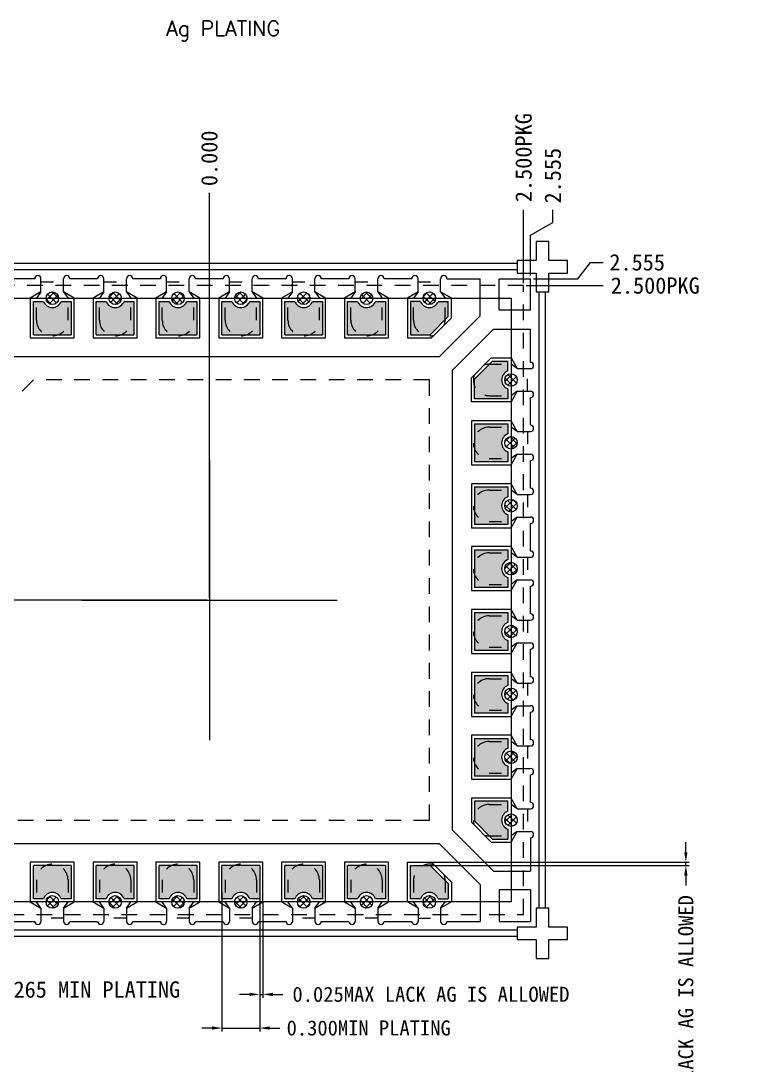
# Model space of a CAD drawing. Extents: x 17.2 to 26, y -9.2 to 3.4.
# Drawn here: x 20.21 to 25.98, y -4.89 to 3.41 of the extents above; entities that cross this region are included whole.
import ezdxf
from ezdxf.enums import TextEntityAlignment as Align

# ---------------------------------------------------------------- set-up
doc = ezdxf.new("R2010")
doc.units = 0
doc.header["$LTSCALE"] = 5
doc.header["$MEASUREMENT"] = 0
doc.header["$PDMODE"] = 3
for name, pattern in [('0', [0]), ('CENTER', [2, 1.25, -0.25, 0.25, -0.25]), ('HIDDEN', [0.375, 0.25, -0.125])]:
    doc.linetypes.add(name, pattern=pattern)
doc.layers.get('Defpoints').update_dxf_attribs({"linetype": 'CONTINUOUS'})
for name, color, linetype in [('1', 7, 'CONTINUOUS'), ('1D', 4, 'CONTINUOUS'), ('2D', 4, 'CONTINUOUS'), ('PKG', 2, 'CONTINUOUS'), ('PLATING', 3, 'CONTINUOUS'), ('标注', 4, '0')]:
    doc.layers.add(name, color=color, linetype=linetype)
doc.layers.add('center', color=1, linetype='CONTINUOUS', lineweight=18)
doc.layers.add('ETCH', color=4, linetype='CONTINUOUS', lineweight=15)
doc.styles.add('SIMPLEX', font='SIMPLEX')
doc.styles.get("Standard").update_dxf_attribs({"font": 'romans.shx', "bigfont": 'bigfont.shx'})
doc.styles.add('宋体', font='SimSun.ttf')
doc.dimstyles.new('Standard$0', dxfattribs={"dimtxt": 0.08, "dimasz": 0.08, "dimexe": 0.0266, "dimexo": 0.0266, "dimgap": 0.0266, "dimtad": 0, "dimdec": 3, "dimzin": 1, "dimdsep": 46, "dimtxsty": 'STANDARD', "dimcen": 0, "dimclrd": 256, "dimclre": 256, "dimclrt": 256, "dimadec": 0, "dimazin": 1, "dimtm": 1.25, "dimtfac": 1, "dimtdec": 3, "dimtmove": 0, "dimatfit": 0, "dimfxl": 1, "dimtolj": 1, "dimtzin": 0, "dimlwd": -1, "dimlwe": -1, "dimarcsym": 0})
doc.dimstyles.new('tapp', dxfattribs={"dimtxt": 1.15, "dimasz": 1.75, "dimexe": 0.5, "dimexo": 0.5, "dimgap": 0.2, "dimtad": 0, "dimdec": 3, "dimzin": 0, "dimdsep": 46, "dimtxsty": 'SIMPLEX', "dimcen": 0, "dimdle": 3.5, "dimclrd": 256, "dimclre": 256, "dimclrt": 256, "dimazin": 0, "dimtfac": 0.6, "dimtdec": 3, "dimtofl": 0, "dimtmove": 0, "dimatfit": 3, "dimfxl": 1, "dimtolj": 1, "dimtzin": 0, "dimarcsym": 0})
doc.dimstyles.new('副本Standard', dxfattribs={"dimtxt": 0.05, "dimasz": 0.05, "dimexe": 0.07, "dimexo": 0.07, "dimgap": 0.07, "dimtad": 1, "dimzin": 1, "dimdsep": 46, "dimtxsty": 'SIMPLEX', "dimcen": 0.1, "dimclrd": 256, "dimclre": 256, "dimclrt": 256, "dimadec": 0, "dimazin": 0, "dimtfac": 1, "dimtmove": 0, "dimatfit": 0, "dimfxl": 1, "dimlwd": -1, "dimlwe": -1, "dimarcsym": 0})

# ---------------------------------------------------------------- blocks, each defined once
blk = doc.blocks.new('*D0')
at = {"layer": 'Defpoints', "color": 0, "transparency": 16777216}
for p in [(-6600.2901, -1050.9479), (-6600.2901, -1054.1868), (-6600.2901, -1054.1868)]:
    blk.add_point(p, dxfattribs=at)
at = {"layer": '标注', "linetype": 'Continuous', "lineweight": 5, "transparency": 16777216}
blk.add_line((-6600.2901, -1054.1668), (-6600.2901, -1050.9479), dxfattribs=at)
at = {"layer": '标注', "lineweight": 5, "transparency": 16777216, "insert": (-6600.2901, -1050.6746), "char_height": 0.13, "attachment_point": 5, "rotation": 90, "style": '宋体'}
blk.add_mtext('\\A1;0.000', dxfattribs=at)
blk = doc.blocks.new('*D1')
at = {"layer": 'Defpoints', "color": 0, "transparency": 16777216}
for p in [(-6603.6942, -1054.1868), (-6600.2901, -1054.1868), (-6600.2901, -1054.1868)]:
    blk.add_point(p, dxfattribs=at)
at = {"layer": '标注', "linetype": 'Continuous', "lineweight": 5, "transparency": 16777216}
blk.add_line((-6600.3101, -1054.1868), (-6603.6942, -1054.1868), dxfattribs=at)
at = {"layer": '标注', "lineweight": 5, "transparency": 16777216, "insert": (-6603.9676, -1054.1868), "char_height": 0.13, "attachment_point": 5, "style": '宋体'}
blk.add_mtext('\\A1;0.000 ', dxfattribs=at)
blk = doc.blocks.new('*D2')
at = {"layer": 'Defpoints', "color": 0, "transparency": 16777216}
for p in [(-6597.7901, -1051.0847), (-6597.7901, -1051.6868), (-6600.2901, -1054.1868)]:
    blk.add_point(p, dxfattribs=at)
at = {"layer": '标注', "linetype": 'Continuous', "lineweight": 5, "transparency": 16777216}
blk.add_line((-6597.7901, -1051.6668), (-6597.7901, -1051.0847), dxfattribs=at)
at = {"layer": '标注', "lineweight": 5, "transparency": 16777216, "insert": (-6597.7901, -1050.6694), "char_height": 0.13, "attachment_point": 5, "rotation": 90, "style": '宋体'}
blk.add_mtext('\\A1;2.500PKG', dxfattribs=at)
blk = doc.blocks.new('*D3')
at = {"layer": 'Defpoints', "color": 0, "transparency": 16777216}
for p in [(-6597.7901, -1051.6868), (-6597.1578, -1051.6868), (-6600.2901, -1054.1868)]:
    blk.add_point(p, dxfattribs=at)
at = {"layer": '标注', "linetype": 'Continuous', "lineweight": 5, "transparency": 16777216}
blk.add_line((-6597.7701, -1051.6868), (-6597.1578, -1051.6868), dxfattribs=at)
at = {"layer": '标注', "lineweight": 5, "transparency": 16777216, "insert": (-6596.7425, -1051.6868), "char_height": 0.13, "attachment_point": 5, "style": '宋体'}
blk.add_mtext('\\A1;2.500PKG', dxfattribs=at)
blk = doc.blocks.new('*D4')
at = {"layer": 'Defpoints', "color": 0, "transparency": 16777216}
for p in [(-6597.5573, -1051.0843), (-6597.7351, -1051.6318), (-6600.2901, -1054.1868)]:
    blk.add_point(p, dxfattribs=at)
at = {"layer": '标注', "lineweight": 5, "transparency": 16777216}
for p, q in [((-6597.5573, -1051.1843), (-6597.5573, -1051.0843)), ((-6597.7351, -1051.2843), (-6597.5573, -1051.1843)), ((-6597.7351, -1051.6068), (-6597.7351, -1051.2843))]:
    blk.add_line(p, q, dxfattribs=at)
at = {"layer": '标注', "lineweight": 5, "transparency": 16777216, "insert": (-6597.5573, -1050.8125), "char_height": 0.13, "attachment_point": 5, "rotation": 90, "style": '宋体'}
blk.add_mtext('2.555', dxfattribs=at)
blk = doc.blocks.new('*D5')
at = {"layer": 'Defpoints', "color": 0, "transparency": 16777216}
for p in [(-6597.1584, -1051.5024), (-6597.7351, -1051.6318), (-6600.2901, -1054.1868)]:
    blk.add_point(p, dxfattribs=at)
at = {"layer": '标注', "lineweight": 5, "transparency": 16777216}
for p, q in [((-6597.3584, -1051.6318), (-6597.2584, -1051.5024)), ((-6597.2584, -1051.5024), (-6597.1584, -1051.5024)), ((-6597.7101, -1051.6318), (-6597.3584, -1051.6318))]:
    blk.add_line(p, q, dxfattribs=at)
at = {"layer": '标注', "lineweight": 5, "transparency": 16777216, "insert": (-6596.8865, -1051.5024), "char_height": 0.13, "attachment_point": 5, "style": '宋体'}
blk.add_mtext('2.555', dxfattribs=at)
blk = doc.blocks.new('*D6')
at = {"layer": 'Defpoints', "color": 0, "transparency": 16777216}
for p in [(-6602.4001, -1055.8878), (-6602.6651, -1056.0868), (-6602.4001, -1057.2843)]:
    blk.add_point(p, dxfattribs=at)
at = {"layer": '标注', "lineweight": 5, "transparency": 16777216}
for p, q in [((-6602.4001, -1055.9128), (-6602.4001, -1057.3543)), ((-6602.6651, -1056.1118), (-6602.6651, -1057.3543)), ((-6602.7151, -1057.2843), (-6602.7651, -1057.2843)), ((-6602.6651, -1057.2843), (-6602.4001, -1057.2843)), ((-6602.3501, -1057.2843), (-6602.1078, -1057.2843))]:
    blk.add_line(p, q, dxfattribs=at)
at = {"layer": '标注', "transparency": 16777216}
for points in [[(-6602.7151, -1057.2926), (-6602.7151, -1057.276), (-6602.6651, -1057.2843)], [(-6602.3501, -1057.276), (-6602.3501, -1057.2926), (-6602.4001, -1057.2843)]]:
    blk.add_solid(points, dxfattribs=at)
at = {"layer": '标注', "color": 1, "lineweight": 5, "transparency": 16777216, "insert": (-6601.2738, -1057.2843), "char_height": 0.13, "attachment_point": 5, "style": '宋体'}
blk.add_mtext('0.265 MIN PLATING', dxfattribs=at)
blk = doc.blocks.new('*D8')
at = {"layer": 'Defpoints', "color": 0, "transparency": 16777216}
for p in [(-6602.6151, -1050.9479), (-6602.6901, -1051.7868), (-6600.2901, -1054.1868)]:
    blk.add_point(p, dxfattribs=at)
at = {"layer": '标注', "linetype": 'Continuous', "lineweight": 5, "transparency": 16777216}
for p, q in [((-6602.6151, -1051.1479), (-6602.6151, -1050.9479)), ((-6602.6901, -1051.3479), (-6602.6151, -1051.1479)), ((-6602.6901, -1051.7668), (-6602.6901, -1051.3479))]:
    blk.add_line(p, q, dxfattribs=at)
at = {"layer": '标注', "lineweight": 5, "transparency": 16777216, "insert": (-6602.6151, -1050.3452), "char_height": 0.13, "attachment_point": 5, "rotation": 90, "style": '宋体'}
blk.add_mtext('\\A1;2.400%%p0.025\\PPLATING LINE', dxfattribs=at)
blk = doc.blocks.new('*D9')
at = {"layer": 'Defpoints', "color": 0, "transparency": 16777216}
for p in [(-6602.6901, -1051.7868), (-6603.6955, -1051.8618), (-6600.2901, -1054.1868)]:
    blk.add_point(p, dxfattribs=at)
at = {"layer": '标注', "linetype": 'Continuous', "lineweight": 5, "transparency": 16777216}
for p, q in [((-6603.2955, -1051.7868), (-6603.4955, -1051.8618)), ((-6602.7101, -1051.7868), (-6603.2955, -1051.7868)), ((-6603.4955, -1051.8618), (-6603.6955, -1051.8618))]:
    blk.add_line(p, q, dxfattribs=at)
at = {"layer": '标注', "lineweight": 5, "transparency": 16777216, "insert": (-6604.2982, -1051.8618), "char_height": 0.13, "attachment_point": 5, "style": '宋体'}
blk.add_mtext('\\A1;2.400%%p0.025\\P\\fSimSun|b0|i0|c134|p2;PLATING LINE', dxfattribs=at)
blk = doc.blocks.new('*U11')
at = {"layer": '1', "lineweight": 5}
for p, q in [((-0.09, -0.1175), (-0.09, -0.2225)), ((0.09, -0.1175), (0.09, -0.2225))]:
    blk.add_line(p, q, dxfattribs=at)
for points in [[(0.175, -0.0675), (0.175, 0.2475), (-0.175, 0.2475), (-0.175, -0.0675)], [(-0.175, -0.0675), (-0.09, -0.1175)], [(0.09, -0.1175), (0.175, -0.0675)]]:
    blk.add_lwpolyline(points, dxfattribs=at)
blk.add_circle((0, -0.0675), 0.05, dxfattribs=at)
for centre in [(-0.115, -0.2225), (0.115, -0.2225)]:
    blk.add_arc(centre, 0.025, 180, 0, dxfattribs=at)
at = {"layer": '1D', "linetype": 'HIDDEN', "lineweight": 5, "ltscale": 0.02}
for p, q in [((-0.125, 0.1075), (-0.125, -0.0675)), ((0.125, 0.1075), (0.125, -0.0675)), ((-0.09, -0.1175), (-0.125, -0.0675)), ((0.09, -0.1175), (0.125, -0.0675)), ((0.09, -0.1975), (-0.09, -0.1975))]:
    blk.add_line(p, q, dxfattribs=at)
blk.add_arc((0, 0.1075), 0.125, 0, 180, dxfattribs=at)
blk = doc.blocks.new('*U10')
at = {"layer": 'ETCH', "color": 0, "linetype": 'ByBlock', "lineweight": -2}
for p in [(0, 0), (0.5, 0), (1, 0), (1.5, 0), (2, 0), (2.5, 0)]:
    blk.add_blockref('*U11', p, dxfattribs=at)
blk = doc.blocks.new('*U13')
at = {"layer": '1', "lineweight": 5}
blk.add_line((-0.11, 0), (0.11, 0), dxfattribs=at)
blk = doc.blocks.new('*U12')
at = {"layer": 'ETCH', "color": 0, "linetype": 'ByBlock', "lineweight": -2}
for p in [(0, 0), (0.5, 0), (1, 0), (1.5, 0), (2, 0), (2.5, 0), (3, 0)]:
    blk.add_blockref('*U13', p, dxfattribs=at)
blk = doc.blocks.new('*U19')
at = {"layer": '1', "lineweight": 5}
for p, q in [((-0.09, -0.1175), (-0.09, -0.2225)), ((0.09, -0.1175), (0.09, -0.2225))]:
    blk.add_line(p, q, dxfattribs=at)
for points in [[(0.175, -0.0675), (0.175, 0.2475), (-0.175, 0.2475), (-0.175, -0.0675)], [(-0.175, -0.0675), (-0.09, -0.1175)], [(0.09, -0.1175), (0.175, -0.0675)]]:
    blk.add_lwpolyline(points, dxfattribs=at)
blk.add_circle((0, -0.0675), 0.05, dxfattribs=at)
for centre in [(-0.115, -0.2225), (0.115, -0.2225)]:
    blk.add_arc(centre, 0.025, 180, 0, dxfattribs=at)
at = {"layer": '1D', "linetype": 'HIDDEN', "lineweight": 5, "ltscale": 0.02}
for p, q in [((-0.125, 0.1075), (-0.125, -0.0675)), ((0.125, 0.1075), (0.125, -0.0675)), ((-0.09, -0.1175), (-0.125, -0.0675)), ((0.09, -0.1175), (0.125, -0.0675)), ((0.09, -0.1975), (-0.09, -0.1975))]:
    blk.add_line(p, q, dxfattribs=at)
blk.add_arc((0, 0.1075), 0.125, 0, 180, dxfattribs=at)
blk = doc.blocks.new('*U18')
at = {"layer": 'ETCH', "color": 0, "linetype": 'ByBlock', "lineweight": -2}
for p in [(0, 0), (0.5, 0), (1, 0), (1.5, 0), (2, 0), (2.5, 0)]:
    blk.add_blockref('*U19', p, dxfattribs=at)
blk = doc.blocks.new('*U17')
at = {"layer": '1', "lineweight": 5}
blk.add_line((-0.11, 0), (0.11, 0), dxfattribs=at)
blk = doc.blocks.new('*U16')
at = {"layer": 'ETCH', "color": 0, "linetype": 'ByBlock', "lineweight": -2}
for p in [(0, 0), (0.5, 0), (1, 0), (1.5, 0), (2, 0), (2.5, 0), (3, 0)]:
    blk.add_blockref('*U17', p, dxfattribs=at)
blk = doc.blocks.new('*U21')
at = {"layer": '1', "lineweight": 5}
blk.add_line((-0.11, 0), (0.11, 0), dxfattribs=at)
blk = doc.blocks.new('*U20')
at = {"layer": 'ETCH', "color": 0, "linetype": 'ByBlock', "lineweight": -2}
for p in [(0, 0), (0.5, 0), (1, 0), (1.5, 0), (2, 0), (2.5, 0), (3, 0)]:
    blk.add_blockref('*U21', p, dxfattribs=at)
blk = doc.blocks.new('*U26')
at = {"layer": 'PLATING', "color": 3, "linetype": 'Continuous', "lineweight": 5}
for p, q in [((-0.15, -0.1325, 0.0145), (-0.15, 0.1325, 0.0145)), ((-0.15, 0.1325, 0.0145), (-0.0707, 0.1325, 0.0145)), ((0.0707, 0.1325, 0.0145), (0.15, 0.1325, 0.0145)), ((0.15, 0.1325, 0.0145), (0.15, -0.1325, 0.0145)), ((-0.15, -0.1325, -0.0145), (0.15, -0.1325, -0.0145))]:
    blk.add_line(p, q, dxfattribs=at)
blk.add_arc((0, 0.1575, 0.0145), 0.075, 199.47122, 340.52878, dxfattribs=at)
blk = doc.blocks.new('*U25')
at = {"layer": 'ETCH', "color": 0, "linetype": 'ByBlock', "lineweight": -2}
for p in [(0, 0), (0.5, 0), (1, 0), (1.5, 0), (2, 0), (2.5, 0)]:
    blk.add_blockref('*U26', p, dxfattribs=at)
blk = doc.blocks.new('*U24')
at = {"layer": 'PLATING', "lineweight": 5}
h = blk.add_hatch(dxfattribs=at)
h.set_pattern_fill('CROSS', color=256, scale=0.1, angle=180)
h.set_pattern_definition([(180, (-21.713497, -1.050447), (-0.025, -0.025), [0.0125, -0.0375]), (270, (-21.719747, -1.044197), (0.025, -0.025), [0.0125, -0.0375])])
h.paths.add_polyline_path([(1.6, 0.1325), (1.6, -0.1325), (1.7564, -0.1325), (1.9, 0.0111), (1.9, 0.1325), (1.8207, 0.1325, -0.707107), (1.6793, 0.1325)])
h.paths.add_polyline_path([(0.1, -0.1325), (0.1, 0.1325), (0.1793, 0.1325, 0.707107), (0.3207, 0.1325), (0.4, 0.1325), (0.4, -0.1325)])
h.paths.add_polyline_path([(-1.4, -0.1325), (-1.4, 0.1325), (-1.3207, 0.1325, 0.707107), (-1.1793, 0.1325), (-1.1, 0.1325), (-1.1, -0.1325)])
h.paths.add_polyline_path([(1.1, -0.1325), (1.1, 0.1325), (1.1793, 0.1325, 0.707107), (1.3207, 0.1325), (1.4, 0.1325), (1.4, -0.1325)])
h.paths.add_polyline_path([(-0.4, 0.1325), (-0.4, -0.1325), (-0.1, -0.1325), (-0.1, 0.1325), (-0.1793, 0.1325, -0.707107), (-0.3207, 0.1325)])
h.paths.add_polyline_path([(-0.9, -0.1325), (-0.9, 0.1325), (-0.8207, 0.1325, 0.707107), (-0.6793, 0.1325), (-0.6, 0.1325), (-0.6, -0.1325)])
h.paths.add_polyline_path([(-1.9, 0.1325), (-1.9, 0.0111), (-1.7564, -0.1325), (-1.6, -0.1325), (-1.6, 0.1325), (-1.6793, 0.1325, -0.707107), (-1.8207, 0.1325)])
h.paths.add_polyline_path([(0.6, -0.1325), (0.6, 0.1325), (0.6793, 0.1325, 0.707107), (0.8207, 0.1325), (0.9, 0.1325), (0.9, -0.1325)])
at = {"layer": 'PLATING', "color": 3, "linetype": 'Continuous', "lineweight": 5}
for p, q in [((-1.8207, 0.1325), (-1.9, 0.1325)), ((-1.6793, 0.1325), (-1.6, 0.1325)), ((-1.6, 0.1325), (-1.6, -0.1325)), ((1.6793, 0.1325), (1.6, 0.1325)), ((1.6, 0.1325), (1.6, -0.1325)), ((1.8207, 0.1325), (1.9, 0.1325)), ((-1.7564, -0.1325), (-1.9, 0.0111)), ((1.7564, -0.1325), (1.9, 0.0111)), ((-1.6, -0.1325, -0.0291), (-1.7564, -0.1325, -0.0291)), ((1.6, -0.1325, -0.0291), (1.7564, -0.1325, -0.0291))]:
    blk.add_line(p, q, dxfattribs=at)
for points in [[(-1.9, 0.0111), (-1.9, 0.1325)], [(1.9, 0.0111), (1.9, 0.1325)]]:
    blk.add_lwpolyline(points, dxfattribs=at)
for centre in [(-1.75, 0.1575), (1.75, 0.1575)]:
    blk.add_arc(centre, 0.075, 199.47122, 340.52878, dxfattribs=at)
at = {"layer": 'ETCH'}
blk.add_blockref('*U25', (-1.25, 0, -0.0145), dxfattribs=at)
blk = doc.blocks.new('*U27')
at = {"layer": 'ETCH', "color": 0, "linetype": 'ByBlock', "lineweight": -2}
blk.add_blockref('*U24', (-6600.2901, -1051.9443, -0.0291), dxfattribs=at)
for p, rotation in [((-6602.5326, -1054.1868, -0.0291), 90), ((-6598.0476, -1054.1868, -0.0291), 270), ((-6600.2901, -1056.4293, -0.0291), 180)]:
    blk.add_blockref('*U24', p, dxfattribs=dict(at, rotation=rotation))
blk = doc.blocks.new('*D28')
at = {"layer": 'Defpoints', "color": 0, "transparency": 16777216}
for p in [(-6600.1901, -1056.4815), (-6599.8901, -1056.4815), (-6599.8901, -1057.5898)]:
    blk.add_point(p, dxfattribs=at)
at = {"layer": 'ETCH', "linetype": 'Continuous', "transparency": 16777216}
for p, q in [((-6600.1901, -1056.5081), (-6600.1901, -1057.6164)), ((-6599.8901, -1056.5081), (-6599.8901, -1057.6164)), ((-6600.2701, -1057.5898), (-6600.3501, -1057.5898)), ((-6600.1901, -1057.5898), (-6599.8901, -1057.5898)), ((-6599.8101, -1057.5898), (-6599.7301, -1057.5898))]:
    blk.add_line(p, q, dxfattribs=at)
at = {"layer": 'ETCH', "transparency": 16777216}
for points in [[(-6600.2701, -1057.6031), (-6600.2701, -1057.5764), (-6600.1901, -1057.5898)], [(-6599.8101, -1057.5764), (-6599.8101, -1057.6031), (-6599.8901, -1057.5898)]]:
    blk.add_solid(points, dxfattribs=at)
at = {"layer": 'ETCH', "transparency": 16777216, "insert": (-6599.0227, -1057.5898), "char_height": 0.12, "attachment_point": 5, "style": '宋体'}
blk.add_mtext('\\A1;0.300\\C1;MIN PLATING', dxfattribs=at)
blk = doc.blocks.new('*D30')
at = {"layer": 'Defpoints', "color": 0, "transparency": 16777216}
for p in [(-6599.8901, -1056.5691), (-6599.8651, -1056.5587), (-6599.8651, -1057.3222)]:
    blk.add_point(p, dxfattribs=at)
at = {"layer": 'ETCH', "linetype": 'Continuous', "transparency": 16777216}
for p, q in [((-6599.8651, -1056.5853), (-6599.8651, -1057.3488)), ((-6599.8901, -1056.5957), (-6599.8901, -1057.3488)), ((-6599.9701, -1057.3222), (-6600.0501, -1057.3222)), ((-6599.8901, -1057.3222), (-6599.8651, -1057.3222)), ((-6599.7851, -1057.3222), (-6599.7051, -1057.3222))]:
    blk.add_line(p, q, dxfattribs=at)
at = {"layer": 'ETCH', "transparency": 16777216}
for points in [[(-6599.9701, -1057.3356), (-6599.9701, -1057.3089), (-6599.8901, -1057.3222)], [(-6599.7851, -1057.3089), (-6599.7851, -1057.3356), (-6599.8651, -1057.3222)]]:
    blk.add_solid(points, dxfattribs=at)
at = {"layer": 'ETCH', "transparency": 16777216, "insert": (-6598.5271, -1057.3222), "char_height": 0.12, "attachment_point": 5, "style": '宋体'}
blk.add_mtext('\\A1;0.025{\\fSimSun|b0|i0|c0|p2;\\C4;MAX LACK AG IS ALLOWED}', dxfattribs=at)
blk = doc.blocks.new('*D31')
at = {"layer": 'Defpoints', "color": 0, "transparency": 16777216}
for p in [(-6598.6365, -1056.2968), (-6598.6192, -1056.2718), (-6596.4991, -1056.2718)]:
    blk.add_point(p, dxfattribs=at)
at = {"layer": 'ETCH', "linetype": 'Continuous', "transparency": 16777216}
for p, q in [((-6596.4991, -1056.1918), (-6596.4991, -1056.1118)), ((-6598.6099, -1056.2968), (-6596.4725, -1056.2968)), ((-6598.5926, -1056.2718), (-6596.4725, -1056.2718)), ((-6596.4991, -1056.2968), (-6596.4991, -1056.2718)), ((-6596.4991, -1056.3768), (-6596.4991, -1056.4568))]:
    blk.add_line(p, q, dxfattribs=at)
at = {"layer": 'ETCH', "transparency": 16777216}
for points in [[(-6596.5125, -1056.1918), (-6596.4858, -1056.1918), (-6596.4991, -1056.2718)], [(-6596.4858, -1056.3768), (-6596.5125, -1056.3768), (-6596.4991, -1056.2968)]]:
    blk.add_solid(points, dxfattribs=at)
at = {"layer": 'ETCH', "transparency": 16777216, "insert": (-6596.4991, -1057.6348), "char_height": 0.12, "attachment_point": 5, "rotation": 90, "style": '宋体'}
blk.add_mtext('\\A1;0.025{\\fSimSun|b0|i0|c0|p2;\\C4;MAX LACK AG IS ALLOWED}', dxfattribs=at)

msp = doc.modelspace()

# ---------------------------------------------------------------- hatches: boundary and pattern name
at = {"layer": 'ETCH', "lineweight": 5}
h = msp.add_hatch(dxfattribs=at)
h.set_pattern_fill('ANSI37', color=6, scale=0.3, style=0)
h.set_pattern_definition([(45, (6753.966897, 943.061972), (-0.0265165043, 0.0265165043), []), (135, (6753.966897, 943.061972), (-0.0265165043, -0.0265165043), [])])
h.paths.add_polyline_path([(23.5135, 1.2079, 1), (23.4135, 1.2079, 1)])
h.paths.add_polyline_path([(22.5135, 1.2079, 1), (22.4135, 1.2079, 1)])
h.paths.add_polyline_path([(21.5135, 1.2079, 1), (21.4135, 1.2079, 1)])
h.paths.add_polyline_path([(20.5135, 1.2079, 1), (20.4135, 1.2079, 1)])
h.paths.add_polyline_path([(19.3635, 0.5579, 1), (19.2635, 0.5579, 1)])
h.paths.add_polyline_path([(19.3635, 0.0579, 1), (19.2635, 0.0579, 1)])
h.paths.add_polyline_path([(19.3635, -0.9421, 1), (19.2635, -0.9421, 1)])
h.paths.add_polyline_path([(19.3635, -1.4421, 1), (19.2635, -1.4421, 1)])
h.paths.add_polyline_path([(20.5135, -3.5921, 1), (20.4135, -3.5921, 1)])
h.paths.add_polyline_path([(22.0135, 1.2079, 1), (21.9135, 1.2079, 1)])
h.paths.add_polyline_path([(21.5135, -3.5921, 1), (21.4135, -3.5921, 1)])
h.paths.add_polyline_path([(21.0135, 1.2079, 1), (20.9135, 1.2079, 1)])
h.paths.add_polyline_path([(24.1635, -2.4421, 1), (24.0635, -2.4421, 1)])
h.paths.add_polyline_path([(23.0135, 1.2079, 1), (22.9135, 1.2079, 1)])
h.paths.add_polyline_path([(20.0135, 1.2079, 1), (19.9135, 1.2079, 1)])
h.paths.add_polyline_path([(22.5135, -3.5921, 1), (22.4135, -3.5921, 1)])
h.paths.add_polyline_path([(23.5135, -3.5921, 1), (23.4135, -3.5921, 1)])
h.paths.add_polyline_path([(19.3635, -1.9421, 1), (19.2635, -1.9421, 1)])
h.paths.add_polyline_path([(19.3635, -2.9421, 1), (19.2635, -2.9421, 1)])
h.paths.add_polyline_path([(19.3635, -0.4421, 1), (19.2635, -0.4421, 1)])
h.paths.add_polyline_path([(19.3635, -2.4421, 1), (19.2635, -2.4421, 1)])
h.paths.add_polyline_path([(22.0135, -3.5921, 1), (21.9135, -3.5921, 1)])
h.paths.add_polyline_path([(23.0135, -3.5921, 1), (22.9135, -3.5921, 1)])
h.paths.add_polyline_path([(20.0135, -3.5921, 1), (19.9135, -3.5921, 1)])
h.paths.add_polyline_path([(21.0135, -3.5921, 1), (20.9135, -3.5921, 1)])
h.paths.add_polyline_path([(24.1635, -0.4421, 1), (24.0635, -0.4421, 1)])
h.paths.add_polyline_path([(24.1635, -2.9421, 1), (24.0635, -2.9421, 1)])
h.paths.add_polyline_path([(24.1635, -1.9421, 1), (24.0635, -1.9421, 1)])
h.paths.add_polyline_path([(24.1635, -0.9421, 1), (24.0635, -0.9421, 1)])
h.paths.add_polyline_path([(24.1635, -1.4421, 1), (24.0635, -1.4421, 1)])
h.paths.add_polyline_path([(24.1635, 0.0579, 1), (24.0635, 0.0579, 1)])
h.paths.add_polyline_path([(24.1635, 0.5579, 1), (24.0635, 0.5579, 1)])

# ---------------------------------------------------------------- linework, layer by layer
at = {"layer": '1', "lineweight": 5}
for p, q in [((20.3735, 1.2579, -0.0582), (20.3735, 1.3629, -0.0582)), ((20.5535, 1.2579, -0.0582), (20.5535, 1.3629, -0.0582)), ((20.8735, 1.2579, -0.0582), (20.8735, 1.3629, -0.0582)), ((21.0535, 1.2579, -0.0582), (21.0535, 1.3629, -0.0582)), ((21.3735, 1.2579, -0.0582), (21.3735, 1.3629, -0.0582)), ((21.5535, 1.2579, -0.0582), (21.5535, 1.3629, -0.0582)), ((21.8735, 1.2579, -0.0582), (21.8735, 1.3629, -0.0582)), ((22.0535, 1.2579, -0.0582), (22.0535, 1.3629, -0.0582)), ((22.3735, 1.2579, -0.0582), (22.3735, 1.3629, -0.0582)), ((22.5535, 1.2579, -0.0582), (22.5535, 1.3629, -0.0582)), ((22.8735, 1.2579, -0.0582), (22.8735, 1.3629, -0.0582)), ((23.0535, 1.2579, -0.0582), (23.0535, 1.3629, -0.0582)), ((23.3735, 1.2579, -0.0582), (23.3735, 1.3629, -0.0582)), ((23.5535, 1.2579, -0.0582), (23.5535, 1.3629, -0.0582)), ((23.6035, 1.3629, -0.0582), (23.8685, 1.3629, -0.0582)), ((23.8685, 1.069, -0.0582), (23.8685, 1.3629, -0.0582)), ((24.0185, 1.3629, -0.0582), (24.2685, 1.3629, -0.0582)), ((24.2685, 1.1129, -0.0582), (24.2685, 1.3629, -0.0582)), ((20.2885, 1.2079, -0.0582), (20.2885, 0.8929, -0.0582)), ((20.6385, 0.8929, -0.0582), (20.6385, 1.2079, -0.0582)), ((23.5424, 0.7429, -0.0582), (23.8685, 1.069, -0.0582)), ((23.6485, 0.6369, -0.0582), (23.9746, 0.9629, -0.0582)), ((23.9746, 0.9629, -0.0582), (24.2685, 0.9629, -0.0582)), ((24.2685, 0.6979, -0.0582), (24.2685, 0.9629, -0.0582)), ((20.2885, 0.8929, -0.0582), (20.6385, 0.8929, -0.0582)), ((24.1635, 0.6479, -0.0582), (24.2685, 0.6479, -0.0582)), ((24.1635, 0.4679, -0.0582), (24.2685, 0.4679, -0.0582)), ((24.1635, -2.8521, -0.0582), (24.2685, -2.8521, -0.0582)), ((23.9746, -3.3471, -0.0582), (23.6485, -3.021, -0.0582)), ((24.1635, -3.0321, -0.0582), (24.2685, -3.0321, -0.0582)), ((23.5424, -3.1271, -0.0582), (23.8685, -3.4531, -0.0582)), ((24.2685, -3.0821, -0.0582), (24.2685, -3.3471, -0.0582)), ((23.9746, -3.3471, -0.0582), (24.2685, -3.3471, -0.0582)), ((23.8685, -3.4531, -0.0582), (23.8685, -3.7471, -0.0582)), ((24.2685, -3.4971, -0.0582), (24.2685, -3.7471, -0.0582)), ((23.3735, -3.6421, -0.0582), (23.3735, -3.7471, -0.0582)), ((23.5535, -3.6421, -0.0582), (23.5535, -3.7471, -0.0582)), ((23.6035, -3.7471, -0.0582), (23.8685, -3.7471, -0.0582)), ((24.0185, -3.7471, -0.0582), (24.2685, -3.7471, -0.0582))]:
    msp.add_line(p, q, dxfattribs=at)
at = {"layer": '1', "color": 7, "lineweight": 5}
for p, q in [((23.5424, 0.7429, -0.0582), (19.8846, 0.7429, -0.0582)), ((23.6485, -3.021, -0.0582), (23.6485, 0.6369, -0.0582)), ((19.8846, -3.1271, -0.0582), (23.5424, -3.1271, -0.0582))]:
    msp.add_line(p, q, dxfattribs=at)
at = {"layer": '1', "lineweight": 5, "elevation": -0.0582}
for points in [[(24.2685, 1.1129), (24.0185, 1.1129), (24.0185, 1.3629)], [(20.3735, 1.2579), (20.2885, 1.2079)], [(20.6385, 1.2079), (20.5535, 1.2579)], [(20.8735, 1.2579), (20.7885, 1.2079)], [(21.1385, 1.2079), (21.0535, 1.2579)], [(21.3735, 1.2579), (21.2885, 1.2079)], [(21.6385, 1.2079), (21.5535, 1.2579)], [(21.8735, 1.2579), (21.7885, 1.2079)], [(22.1385, 1.2079), (22.0535, 1.2579)], [(22.3735, 1.2579), (22.2885, 1.2079)], [(22.6385, 1.2079), (22.5535, 1.2579)], [(22.8735, 1.2579), (22.7885, 1.2079)], [(23.1385, 1.2079), (23.0535, 1.2579)], [(23.3735, 1.2579), (23.2885, 1.2079)], [(23.6385, 1.2079), (23.5535, 1.2579)], [(20.7885, 1.2079), (20.7885, 0.8929), (21.1385, 0.8929), (21.1385, 1.2079)], [(21.2885, 1.2079), (21.2885, 0.8929), (21.6385, 0.8929), (21.6385, 1.2079)], [(21.7885, 1.2079), (21.7885, 0.8929), (22.1385, 0.8929), (22.1385, 1.2079)], [(22.2885, 1.2079), (22.2885, 0.8929), (22.6385, 0.8929), (22.6385, 1.2079)], [(22.7885, 1.2079), (22.7885, 0.8929), (23.1385, 0.8929), (23.1385, 1.2079)], [(23.2885, 1.2079), (23.2885, 0.8929), (23.4803, 0.8929), (23.6385, 1.0511)], [(23.6385, 1.0511), (23.6385, 1.2079)], [(24.1135, 0.3829), (23.7985, 0.3829), (23.7985, 0.5747), (23.9567, 0.7329)], [(23.9567, 0.7329), (24.1135, 0.7329)], [(24.1135, 0.7329), (24.1635, 0.6479)], [(24.1635, 0.4679), (24.1135, 0.3829)], [(24.1135, -2.7671), (23.7985, -2.7671), (23.7985, -2.9589), (23.9567, -3.1171)], [(24.1635, -2.8521), (24.1135, -2.7671)], [(24.1135, -3.1171), (24.1635, -3.0321)], [(23.9567, -3.1171), (24.1135, -3.1171)], [(23.2885, -3.5921), (23.2885, -3.2771), (23.4803, -3.2771), (23.6385, -3.4353)], [(23.6385, -3.4353), (23.6385, -3.5921)], [(24.2685, -3.4971), (24.0185, -3.4971), (24.0185, -3.7471)], [(23.3735, -3.6421), (23.2885, -3.5921)], [(23.6385, -3.5921), (23.5535, -3.6421)]]:
    msp.add_lwpolyline(points, dxfattribs=at)
at = {"layer": '1', "lineweight": 5}
for centre in [(20.4635, 1.2079, -0.0582), (20.9635, 1.2079, -0.0582), (21.4635, 1.2079, -0.0582), (21.9635, 1.2079, -0.0582), (22.4635, 1.2079, -0.0582), (22.9635, 1.2079, -0.0582), (23.4635, 1.2079, -0.0582), (24.1135, 0.5579, -0.0582), (24.1135, -2.9421, -0.0582), (23.4635, -3.5921, -0.0582)]:
    msp.add_circle(centre, 0.05, dxfattribs=at)
for centre, start, end in [((20.3485, 1.3629, -0.0582), 0, 180), ((20.5785, 1.3629, -0.0582), 0, 180), ((20.8485, 1.3629, -0.0582), 0, 180), ((21.0785, 1.3629, -0.0582), 0, 180), ((21.3485, 1.3629, -0.0582), 0, 180), ((21.5785, 1.3629, -0.0582), 0, 180), ((21.8485, 1.3629, -0.0582), 0, 180), ((22.0785, 1.3629, -0.0582), 0, 180), ((22.3485, 1.3629, -0.0582), 0, 180), ((22.5785, 1.3629, -0.0582), 0, 180), ((22.8485, 1.3629, -0.0582), 0, 180), ((23.0785, 1.3629, -0.0582), 0, 180), ((23.3485, 1.3629, -0.0582), 0, 180), ((23.5785, 1.3629, -0.0582), 0, 180), ((24.2685, 0.6729, -0.0582), 270, 90), ((24.2685, 0.4429, -0.0582), 270, 90), ((24.2685, -2.8271, -0.0582), 270, 90), ((24.2685, -3.0571, -0.0582), 270, 90), ((23.3485, -3.7471, -0.0582), 180, 360), ((23.5785, -3.7471, -0.0582), 180, 360)]:
    msp.add_arc(centre, 0.025, start, end, dxfattribs=at)
at = {"layer": '1D', "linetype": 'HIDDEN', "lineweight": 5, "ltscale": 0.02}
for p, q in [((20.3735, 1.3379, -0.0582), (20.5535, 1.3379, -0.0582)), ((20.8735, 1.3379, -0.0582), (21.0535, 1.3379, -0.0582)), ((21.3735, 1.3379, -0.0582), (21.5535, 1.3379, -0.0582)), ((21.8735, 1.3379, -0.0582), (22.0535, 1.3379, -0.0582)), ((22.3735, 1.3379, -0.0582), (22.5535, 1.3379, -0.0582)), ((22.8735, 1.3379, -0.0582), (23.0535, 1.3379, -0.0582)), ((23.3735, 1.3379, -0.0582), (23.5535, 1.3379, -0.0582)), ((20.3735, 1.2579, -0.0582), (20.3385, 1.2079, -0.0582)), ((20.5535, 1.2579, -0.0582), (20.5885, 1.2079, -0.0582)), ((20.8735, 1.2579, -0.0582), (20.8385, 1.2079, -0.0582)), ((21.0535, 1.2579, -0.0582), (21.0885, 1.2079, -0.0582)), ((21.3735, 1.2579, -0.0582), (21.3385, 1.2079, -0.0582)), ((21.5535, 1.2579, -0.0582), (21.5885, 1.2079, -0.0582)), ((21.8735, 1.2579, -0.0582), (21.8385, 1.2079, -0.0582)), ((22.0535, 1.2579, -0.0582), (22.0885, 1.2079, -0.0582)), ((22.3735, 1.2579, -0.0582), (22.3385, 1.2079, -0.0582)), ((22.5535, 1.2579, -0.0582), (22.5885, 1.2079, -0.0582)), ((22.8735, 1.2579, -0.0582), (22.8385, 1.2079, -0.0582)), ((23.0535, 1.2579, -0.0582), (23.0885, 1.2079, -0.0582)), ((23.3735, 1.2579, -0.0582), (23.3385, 1.2079, -0.0582)), ((23.5535, 1.2579, -0.0582), (23.5885, 1.2079, -0.0582)), ((20.3385, 1.0329, -0.0582), (20.3385, 1.2079, -0.0582)), ((20.5885, 1.0329, -0.0582), (20.5885, 1.2079, -0.0582)), ((20.8385, 1.0329, -0.0582), (20.8385, 1.2079, -0.0582)), ((21.0885, 1.0329, -0.0582), (21.0885, 1.2079, -0.0582)), ((21.3385, 1.0329, -0.0582), (21.3385, 1.2079, -0.0582)), ((21.5885, 1.0329, -0.0582), (21.5885, 1.2079, -0.0582)), ((21.8385, 1.0329, -0.0582), (21.8385, 1.2079, -0.0582)), ((22.0885, 1.0329, -0.0582), (22.0885, 1.2079, -0.0582)), ((22.3385, 1.0329, -0.0582), (22.3385, 1.2079, -0.0582)), ((22.5885, 1.0329, -0.0582), (22.5885, 1.2079, -0.0582)), ((22.8385, 1.0329, -0.0582), (22.8385, 1.2079, -0.0582)), ((23.0885, 1.0329, -0.0582), (23.0885, 1.2079, -0.0582)), ((23.3385, 1.0329, -0.0582), (23.3385, 1.2079, -0.0582)), ((23.5885, 1.0329, -0.0582), (23.5885, 1.2079, -0.0582)), ((23.9385, 0.6829, -0.0582), (24.1135, 0.6829, -0.0582)), ((24.1635, 0.6479, -0.0582), (24.1135, 0.6829, -0.0582)), ((24.2435, 0.4679, -0.0582), (24.2435, 0.6479, -0.0582)), ((23.9385, 0.4329, -0.0582), (24.1135, 0.4329, -0.0582)), ((24.1635, 0.4679, -0.0582), (24.1135, 0.4329, -0.0582)), ((23.9385, -2.8171, -0.0582), (24.1135, -2.8171, -0.0582)), ((24.1635, -2.8521, -0.0582), (24.1135, -2.8171, -0.0582)), ((24.2435, -2.8521, -0.0582), (24.2435, -3.0321, -0.0582)), ((23.9385, -3.0671, -0.0582), (24.1135, -3.0671, -0.0582)), ((24.1635, -3.0321, -0.0582), (24.1135, -3.0671, -0.0582)), ((23.3385, -3.4171, -0.0582), (23.3385, -3.5921, -0.0582)), ((23.5885, -3.4171, -0.0582), (23.5885, -3.5921, -0.0582)), ((23.3735, -3.6421, -0.0582), (23.3385, -3.5921, -0.0582)), ((23.5535, -3.6421, -0.0582), (23.5885, -3.5921, -0.0582)), ((23.3735, -3.7221, -0.0582), (23.5535, -3.7221, -0.0582))]:
    msp.add_line(p, q, dxfattribs=at)
at = {"layer": '1D', "linetype": 'HIDDEN', "lineweight": 5, "ltscale": 0.1, "elevation": -0.0582}
msp.add_lwpolyline([(20.3135, 0.5579), (19.9635, 0.2079), (19.9635, -2.9421), (23.4635, -2.9421), (23.4635, 0.5579)], close=True, dxfattribs=at)
at = {"layer": '1D', "linetype": 'HIDDEN', "lineweight": 5, "ltscale": 0.02}
for centre, start, end in [((20.4635, 1.0329, -0.0582), 180, 0), ((20.9635, 1.0329, -0.0582), 180, 0), ((21.4635, 1.0329, -0.0582), 180, 0), ((21.9635, 1.0329, -0.0582), 180, 0), ((22.4635, 1.0329, -0.0582), 180, 0), ((22.9635, 1.0329, -0.0582), 180, 0), ((23.4635, 1.0329, -0.0582), 180, 287.49937), ((23.4635, 1.0329, -0.0582), 342.50063, 0), ((23.9385, 0.5579, -0.0582), 90, 107.49937), ((23.9385, 0.5579, -0.0582), 162.50063, 270), ((23.9385, -2.9421, -0.0582), 90, 197.49937), ((23.9385, -2.9421, -0.0582), 252.50063, 270), ((23.4635, -3.4171, -0.0582), 72.50063, 180), ((23.4635, -3.4171, -0.0582), 360, 17.49937)]:
    msp.add_arc(centre, 0.125, start, end, dxfattribs=at)
at = {"layer": '2D', "lineweight": 5, "elevation": -0.0291}
for points in [[(24.3135, 1.2579), (24.4135, 1.2579), (24.4135, 1.4079), (24.5635, 1.4079), (24.5635, 1.5079), (24.4135, 1.5079), (24.4135, 1.6579), (24.3135, 1.6579), (24.3135, 1.5079), (24.1635, 1.5079), (24.1635, 1.4079)], [(24.1635, 1.4829), (19.2635, 1.4829)], [(24.1635, 1.4329), (19.2635, 1.4329)], [(24.1635, 1.4329), (24.1635, 1.4079), (24.3135, 1.4079), (24.3135, 1.2579), (24.3385, 1.2579)], [(24.3385, -3.6421), (24.3385, 1.2579)], [(24.3885, -3.6421), (24.3885, 1.2579)], [(24.4135, -3.6421), (24.3135, -3.6421), (24.3135, -3.7921), (24.1635, -3.7921), (24.1635, -3.8171)], [(24.3885, -4.0421), (24.4135, -4.0421), (24.4135, -3.8921), (24.5635, -3.8921), (24.5635, -3.7921), (24.4135, -3.7921), (24.4135, -3.6421), (24.3885, -3.6421)], [(24.1635, -3.8171), (19.2635, -3.8171)], [(24.1635, -3.7921), (24.1635, -3.8921), (24.3135, -3.8921), (24.3135, -4.0421), (24.4135, -4.0421)], [(24.1635, -3.8671), (19.2635, -3.8671)]]:
    msp.add_lwpolyline(points, dxfattribs=at)
at = {"layer": 'center', "lineweight": 5}
for p, q in [((21.7135, -0.0773, -0.0291), (21.7135, -2.3068, -0.0291)), ((20.6973, -1.1921, -0.0291), (22.7297, -1.1921, -0.0291)), ((20.6973, -1.1921, -0.0291), (22.7297, -1.1921, -0.0291))]:
    msp.add_line(p, q, dxfattribs=at)
at = {"layer": 'center', "color": 1, "linetype": 'CENTER', "lineweight": 5, "ltscale": 0.1}
for p, q in [((21.7135, -0.3193, -0.0582), (21.7135, -2.0648, -0.0582)), ((20.8407, -1.1921, -0.0582), (22.5863, -1.1921, -0.0582))]:
    msp.add_line(p, q, dxfattribs=at)
at = {"layer": 'PKG', "linetype": 'HIDDEN', "lineweight": 5, "ltscale": 0.1, "elevation": -0.0582}
msp.add_lwpolyline([(24.2135, 1.3079), (19.2135, 1.3079), (19.2135, -3.6921), (24.2135, -3.6921)], close=True, dxfattribs=at)
at = {"layer": 'PLATING', "color": 3, "linetype": 'Continuous', "lineweight": 5, "elevation": -0.0291}
msp.add_lwpolyline([(19.3135, -3.5921), (19.3135, 1.2079), (24.1135, 1.2079), (24.1135, -3.5921)], close=True, dxfattribs=at)

# ---------------------------------------------------------------- block references
at = {"layer": 'ETCH'}
for name, p, rotation in [('*U20', (23.2135, 1.3629, -0.0582), 180), ('*U16', (24.2685, -2.6921, -0.0582), 90), ('*U18', (24.046, -2.4421, -0.0582), 90)]:
    msp.add_blockref(name, p, dxfattribs=dict(at, rotation=rotation))
for name, p in [('*U27', (6622.0036, 1052.9948)), ('*U10', (20.4635, -3.5246, -0.0582)), ('*U12', (20.2135, -3.7471, -0.0582))]:
    msp.add_blockref(name, p, dxfattribs=at)

# ---------------------------------------------------------------- texts
at = {"layer": '标注', "lineweight": 5, "style": 'SIMPLEX'}
msp.add_text(' Ag PLATING', height=0.12, dxfattribs=at).set_placement((22.2759, 3.353, -0.0291), align=Align.MIDDLE_RIGHT)

# ---------------------------------------------------------------- dimensions: what is measured, and where the dimension line sits
at = {"layer": 'ETCH'}
dim = msp.add_linear_dim(base=(25.5044, -3.2771, -0.0582), p1=(23.367, -3.3021, -0.0582), p2=(23.3844, -3.2771, -0.0582), angle=90, text='<>{\\fSimSun|b0|i0|c0|p2;\\C4;MAX LACK AG IS ALLOWED}', dimstyle='Standard$0', override={"dimtxt": 0.12, "dimtxsty": '宋体', "dimtfillclr": 256, "dimarcsym": 2}, dxfattribs=at)
dim.commit()
dim.dimension.update_dxf_attribs({"geometry": '*D31', "text_midpoint": (25.5044, -4.64, -0.0582), "dimtype": 128, "insert": (6622.0036, 1052.9948, -0.0582)})
dim = msp.add_linear_dim(base=(22.1135, -4.595), p1=(21.8135, -3.4867, -0.0291), p2=(22.1135, -3.4867, -0.0291), text='<>\\C1;MIN PLATING', dimstyle='Standard$0', override={"dimtxt": 0.12, "dimtxsty": '宋体', "dimtfillclr": 256, "dimarcsym": 2}, dxfattribs=at)
dim.commit()
dim.dimension.update_dxf_attribs({"geometry": '*D28', "text_midpoint": (22.9809, -4.595), "insert": (6622.0036, 1052.9948)})
dim = msp.add_linear_dim(base=(22.1385, -4.3275, -0.0582), p1=(22.1135, -3.5743, -0.0582), p2=(22.1385, -3.5639, -0.0582), text='<>{\\fSimSun|b0|i0|c0|p2;\\C4;MAX LACK AG IS ALLOWED}', dimstyle='Standard$0', override={"dimtxt": 0.12, "dimtxsty": '宋体', "dimtfillclr": 256, "dimarcsym": 2}, dxfattribs=at)
dim.commit()
dim.dimension.update_dxf_attribs({"geometry": '*D30', "text_midpoint": (23.4765, -4.3275, -0.0582), "dimtype": 128, "insert": (6622.0036, 1052.9948, -0.0582)})
at = {"layer": '标注', "lineweight": 5}
for feature_location, offset, dtype, origin, text, override, picture, middle, set_off in [((19.3135, 1.2079, -0.0291), (0.075, 0.8389), 1, (21.7135, -1.1921, -0.0291), '<>\\PPLATING LINE', {"dimtxt": 0.13, "dimasz": 0.1, "dimexo": 0.02, "dimgap": 0.05, "dimtxsty": '宋体', "dimtol": 1, "dimtp": 0.025, "dimtm": 0.025, "dimtfac": 1, "dimtmove": 1, "dimlwe": 5}, '*D8', (19.3885, 2.6496, -0.0291), (6622.0036, 1052.9948, -0.0291)), ((24.2135, 1.3079, -0.0291), (0, 0.6021), 1, (21.7135, -1.1921, -0.0291), '<>PKG', {"dimtxt": 0.13, "dimexo": 0.02, "dimgap": 0.05, "dimtxsty": '宋体', "dimlwe": 5}, '*D2', (24.2135, 2.3254, -0.0291), (6622.0036, 1052.9948, -0.0291)), ((19.3135, 1.2079, -0.0291), (-1.0054, -0.075), 0, (21.7135, -1.1921, -0.0291), '<>\\P\\fSimSun|b0|i0|c134|p2;PLATING LINE', {"dimtxt": 0.13, "dimasz": 0.1, "dimexo": 0.02, "dimgap": 0.05, "dimtxsty": '宋体', "dimtol": 1, "dimtp": 0.025, "dimtm": 0.025, "dimtfac": 1, "dimtmove": 1, "dimlwe": 5}, '*D9', (17.7054, 1.1329, -0.0291), (6622.0036, 1052.9948, -0.0291)), ((24.2135, 1.3079, -0.0291), (0.6323, 0), 0, (21.7135, -1.1921, -0.0291), '<>PKG', {"dimtxt": 0.13, "dimexo": 0.02, "dimgap": 0.05, "dimtxsty": '宋体', "dimlwe": 5}, '*D3', (25.2611, 1.3079, -0.0291), (6622.0036, 1052.9948, -0.0291)), ((21.7134973288, -1.1920532075, -0.0290980461), (-3.4041684572, 0), 0, (21.7134973288, -1.1920532075, -0.0290980461), '<> ', {"dimtxt": 0.13, "dimexo": 0.02, "dimgap": 0.05, "dimtxsty": '宋体', "dimlwe": 5}, '*D1', (18.0360048493, -1.1920532075, -0.0290980461), (6622.0035721841, 1052.9947808331, -0.0290980461))]:
    dim = msp.add_ordinate_dim(feature_location=feature_location, offset=offset, dtype=dtype, origin=origin, text=text, dimstyle='tapp', override=override, dxfattribs=at)
    dim.commit()
    dim.dimension.update_dxf_attribs({"geometry": picture, "text_midpoint": middle, "insert": set_off})
for feature_location, offset, dtype, origin, dimstyle, override, picture, middle, set_off in [((21.7134973288, -1.1920532075, -0.0290980461), (-0.0000000001, 3.2389396085), 1, (21.7134973288, -1.1920532075, -0.0290980461), 'tapp', {"dimtxt": 0.13, "dimexo": 0.02, "dimgap": 0.05, "dimtxsty": '宋体', "dimlwe": 5}, '*D0', (21.7134973287, 2.3202104233, -0.0290980461), (6622.0035721841, 1052.9947808331, -0.0290980461)), ((24.2685, 1.3629, -0.0291), (0.1778, 0.5475), 1, (21.7135, -1.1921, -0.0291), '副本Standard', {"dimtxt": 0.13, "dimexo": 0.025, "dimgap": 0.05, "dimtad": 0, "dimdec": 3, "dimtxsty": '宋体', "dimlwe": 5}, '*D4', (24.4463, 2.1823, -0.0291), (6622.0036, 1052.9948, -0.0291)), ((24.2685, 1.3629, -0.0291), (0.5767, 0.1294), 0, (21.7135, -1.1921, -0.0291), '副本Standard', {"dimtxt": 0.13, "dimexo": 0.025, "dimgap": 0.05, "dimtad": 0, "dimdec": 3, "dimtxsty": '宋体', "dimlwe": 5}, '*D5', (25.117, 1.4924, -0.0291), (6622.0036, 1052.9948, -0.0291))]:
    dim = msp.add_ordinate_dim(feature_location=feature_location, offset=offset, dtype=dtype, origin=origin, dimstyle=dimstyle, override=override, dxfattribs=at)
    dim.commit()
    dim.dimension.update_dxf_attribs({"geometry": picture, "text_midpoint": middle, "insert": set_off})
at = {"layer": '标注', "color": 1, "lineweight": 5}
dim = msp.add_linear_dim(base=(19.6035, -4.2895, -0.0291), p1=(19.3385, -3.0921, -0.0291), p2=(19.6035, -2.8931, -0.0582), text='<> MIN PLATING', dimstyle='副本Standard', override={"dimtxt": 0.13, "dimexo": 0.025, "dimgap": 0.05, "dimtad": 0, "dimdec": 3, "dimtxsty": '宋体', "dimclrt": 1, "dimtofl": 1, "dimlwd": 5, "dimlwe": 5}, dxfattribs=at)
dim.commit()
dim.dimension.update_dxf_attribs({"geometry": '*D6', "text_midpoint": (20.7298, -4.2895, -0.0291), "dimtype": 128, "insert": (6622.0036, 1052.9948, -0.0291)})

doc.saveas('drawing.dxf')
